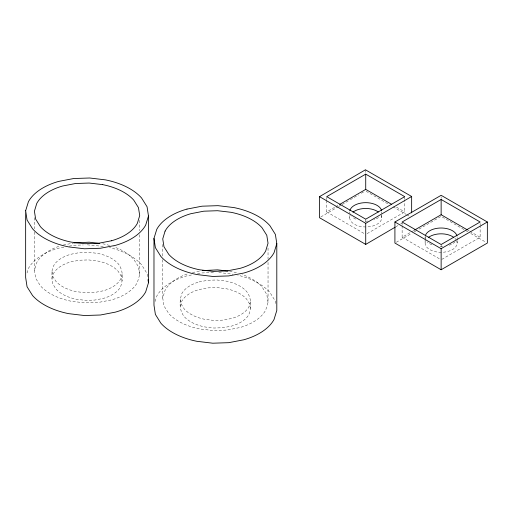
<?xml version="1.0" encoding="UTF-8"?>
<svg xmlns="http://www.w3.org/2000/svg" width="513" height="513" viewBox="0 0 513 513"><rect width="100%" height="100%" fill="white"/><g stroke="black" fill="none" stroke-linecap="round" stroke-linejoin="round"><path stroke-width="0.38" stroke-dasharray="2.56 1.92" d="M139.709 234.742L139.709 274.699L137.362 282.483A50.421 29.113 0 0 1 111.558 299.893L98.643 302.401L84.946 302.875L71.39 301.278A55.032 31.774 0 0 1 40.418 285.818L35.666 278.29L34.416 270.364L36.756 262.585A50.421 29.113 0 0 1 60.322 245.849M268.036 262.406L268.036 302.369L265.689 310.147A50.421 29.113 0 0 1 239.879 327.563L226.97 330.071L213.273 330.539L199.717 328.948A55.032 31.774 0 0 1 168.745 313.488L163.987 305.96L162.743 298.027L165.083 290.249A50.421 29.113 0 0 1 188.649 273.519M27.035 272.974L28.427 268.44A58.828 33.961 0 0 1 58.642 248.17L64.67 247.016M51.967 271.031L53.557 265.843A33.614 19.404 0 0 1 70.82 254.262L79.438 252.608L88.569 252.306L97.605 253.384A36.692 21.18 0 0 1 118.202 263.72C123.389 270.088 123.184 279.412 120.568 286.825A33.614 19.404 0 0 1 103.305 298.412L94.687 300.067L85.556 300.361L76.52 299.284A36.692 21.18 0 0 1 55.917 288.947L52.775 283.92L51.967 278.636L51.967 271.031L52.775 276.315L55.917 281.342A36.692 21.18 0 0 0 76.52 291.679L85.556 292.756L94.687 292.455L103.299 290.8A33.614 19.404 0 0 0 120.561 279.219L122.152 274.038M51.967 278.636L53.557 273.455A33.614 19.404 0 0 1 70.82 261.874L79.438 260.219L88.569 259.918L97.605 260.995A36.692 21.18 0 0 1 118.202 271.332L121.35 276.36L122.152 281.643M155.131 301.4L156.754 296.11A58.828 33.961 0 0 1 186.969 275.84L192.997 274.686M199.147 281.932L207.765 280.278L216.896 279.976L225.932 281.053A36.692 21.18 0 0 1 246.529 291.39C251.716 297.758 251.511 307.082 248.895 314.495A33.614 19.404 0 0 1 231.632 326.076L223.014 327.73L213.876 328.031L204.847 326.954A36.692 21.18 0 0 1 184.244 316.617C179.056 310.25 179.268 300.926 181.884 293.513A33.614 19.404 0 0 1 199.147 281.932M180.294 306.306L181.884 301.125A33.614 19.404 0 0 1 199.147 289.544M250.479 301.702L248.895 306.889A33.614 19.404 0 0 1 231.632 318.47L223.014 320.125L213.876 320.426L204.847 319.342A36.692 21.18 0 0 1 184.244 309.006L181.102 303.985L180.294 298.694M320.881 216.916L338.016 206.899M338.702 206.495L341.446 204.892M342.126 204.495L349.667 200.083M350.353 199.685L358.581 194.876M361.319 193.273L364.749 191.266M395.889 226.765L397.941 225.566M400.685 223.963L402.057 223.161M326.723 200.468L326.723 211.907L334.938 207.169M335.617 206.771L338.356 205.194M367.096 233.633L404.731 211.907L404.731 199.704M402.128 225.81L402.128 237.25L411.022 232.113M411.708 231.722L413.76 230.536M396.293 242.264L411.471 233.505M414.228 231.908L416.3 230.715M419.057 229.125L441.135 216.377L468.036 231.908M441.815 259.373L480.136 237.25L480.136 225.81M63.33 245.022L73.199 243.104M192.413 272.544L200.769 270.922M69.197 246.144L73.718 245.272L83.311 244.957M197.524 273.814L202.045 272.942L214.832 272.525M199.147 289.544L207.765 287.889L216.896 287.588L225.932 288.665A36.692 21.18 0 0 1 246.529 299.002L249.677 304.029L250.479 309.313M87.306 244.829L103.927 246.452M229.548 271.274L231.055 271.454A55.032 31.774 0 0 1 237.865 273.108M218.82 272.512L233.043 274.211M467.818 230.138L469.19 230.933M469.87 231.325L480.136 237.25M470.793 233.505L485.971 242.264M396.517 207.169L404.731 211.907M366.122 191.266L388.886 204.405M393.029 206.797L406.136 214.363M406.822 214.761L409.579 216.351M402.128 237.25L439.763 258.982M326.723 211.907L365.044 234.031M268.036 302.369L266.786 294.443L262.04 286.908A55.032 31.774 0 0 0 242.168 274.5M139.709 274.699L138.459 266.773L133.713 259.238A55.032 31.774 0 0 0 113.841 246.83M275.744 303.504L275.391 301.195L269.896 292.391A64.208 37.071 0 0 0 237.82 275.186M147.532 276.61L147.064 273.525L141.569 264.727A64.208 37.071 0 0 0 109.493 247.523M480.136 223.521L480.136 225.047M457.147 240.071L457.147 237.166A16.012 9.247 0 0 1 457.025 238.372M457.147 240.796L457.147 242.976M441.135 196.877L441.135 198.435M441.135 244.515L441.135 246.804M425.117 237.339L425.117 239.52M425.117 240.244L425.117 243.149M404.731 196.652L404.731 198.941M402.128 221.994L402.128 225.047M381.743 215.454L381.743 217.634M365.724 219.173L365.724 222.219M365.436 169.797L365.436 172.919M349.712 215.627L349.712 217.807M326.723 197.415L326.723 199.704M268.036 248.023L268.036 259.212M162.743 244.483L162.743 256.468M162.743 259.668L162.743 298.027M139.709 220.353L139.709 230.741M34.416 217.608L34.416 228.798M34.416 231.998L34.416 270.364M102.735 243.784A55.032 31.774 0 0 1 110.276 245.656M456.564 240.584A16.012 9.247 0 0 1 441.975 252.293M441.283 252.306A16.012 9.247 0 0 1 425.623 240.751M454.922 238.365A16.012 9.247 0 0 1 455.871 239.443M455.076 241.796A16.012 9.247 0 0 1 449.266 245.214M442.674 246.452A16.012 9.247 0 0 1 439.891 246.471M431.843 244.784A16.012 9.247 0 0 1 427.342 241.95M425.277 238.545A16.012 9.247 0 0 1 425.399 235.531M381.153 215.242A16.012 9.247 0 0 1 366.571 226.951M365.878 226.964A16.012 9.247 0 0 1 350.219 215.409M378.523 217.467A16.012 9.247 0 0 1 373.862 219.872M367.968 221.065A16.012 9.247 0 0 1 363.788 221.084M355.765 219.147A16.012 9.247 0 0 1 351.937 216.608M350.052 213.799A16.012 9.247 0 0 1 349.712 211.991M381.743 211.818A16.012 9.247 0 0 1 381.46 213.626"/><path stroke-width="0.77" d="M25.65 210.753L28.427 201.686A58.828 33.961 0 0 1 58.642 181.416L73.718 178.524L89.704 177.998L105.505 179.883A64.208 37.071 0 0 1 141.562 197.973L147.064 206.771L148.475 216.018L148.475 282.772L145.698 291.846A58.828 33.961 0 0 1 115.483 312.109L100.407 315.008L84.421 315.533L68.614 313.642A64.208 37.071 0 0 1 32.563 295.552L27.061 286.761L25.65 277.507L25.65 210.753L27.061 220.006L32.556 228.804A64.208 37.071 0 0 0 68.614 246.894L84.421 248.779L100.407 248.254L115.483 245.355A58.828 33.961 0 0 0 145.692 225.085L148.475 216.018M186.969 209.092L202.045 206.188L218.031 205.668L233.832 207.553A64.208 37.071 0 0 1 269.889 225.643L275.391 234.441L276.802 243.688L276.802 310.442L274.025 319.509A58.828 33.961 0 0 1 243.81 339.779L228.734 342.678L212.748 343.203L196.941 341.312A64.208 37.071 0 0 1 160.89 323.222L155.388 314.424L153.977 305.177L153.977 238.423L156.754 229.356A58.828 33.961 0 0 1 186.969 209.086M276.802 243.688L274.025 252.755A58.828 33.961 0 0 1 243.81 273.025L228.734 275.923L212.748 276.449L196.941 274.558A64.208 37.071 0 0 1 160.89 256.468L155.388 247.676L153.977 238.423M395.202 227.169L365.724 244.4L319.509 217.717L319.509 196.652L365.436 169.797L411.65 196.485L411.65 212.869M365.724 244.4L365.724 223.335L411.65 196.485M365.724 174.131L326.723 196.652L365.724 219.173L404.731 196.652L365.724 174.131L365.724 189.387L391.727 204.398M339.728 204.398L365.724 189.387M394.914 221.994L441.135 195.312L487.35 221.994L487.35 243.059L441.135 269.748L394.914 243.059L394.914 221.994L441.135 248.683L487.35 221.994M441.135 199.48L402.128 221.994L441.135 244.515L480.136 221.994L441.135 199.48L441.135 214.735L414.446 230.138M73.962 242.957L89.179 242.187L99.721 243.431M111.552 240.751L98.643 243.258L84.946 243.726L71.39 242.136A55.032 31.774 0 0 1 40.418 226.675L35.666 219.147L34.416 211.215L36.756 203.437A50.421 29.113 0 0 1 62.567 186.02L75.482 183.519L89.179 183.045L102.728 184.642M202.289 270.627L217.506 269.857L228.048 271.101M441.135 214.735L467.131 229.747M319.509 196.652L365.724 223.335M148.001 279.688L148.475 282.772M441.135 248.683L441.135 269.748M111.558 240.751A50.421 29.113 0 0 0 137.356 223.335L139.709 215.556L138.459 207.63L133.713 200.096A55.032 31.774 0 0 0 102.735 184.642M428.336 237.506A16.012 9.247 0 0 1 453.742 237.365M425.623 234.941A16.012 9.247 0 0 1 442.026 228.022A16.012 9.247 0 0 1 456.987 235.961M349.834 210.785A16.012 9.247 0 0 1 365.577 202.661A16.012 9.247 0 0 1 381.582 210.612M352.931 212.158A16.012 9.247 0 0 1 378.337 212.023M165.083 231.106L162.743 238.885L163.987 246.811L168.739 254.345A55.032 31.774 0 0 0 199.717 269.806L213.273 271.396L226.97 270.928L239.879 268.414A50.421 29.113 0 0 0 265.683 251.004L268.036 243.226L266.786 235.3L262.04 227.766A55.032 31.774 0 0 0 231.062 212.305L217.506 210.715L203.808 211.189L190.9 213.697A50.421 29.113 0 0 0 165.09 231.106"/></g></svg>
